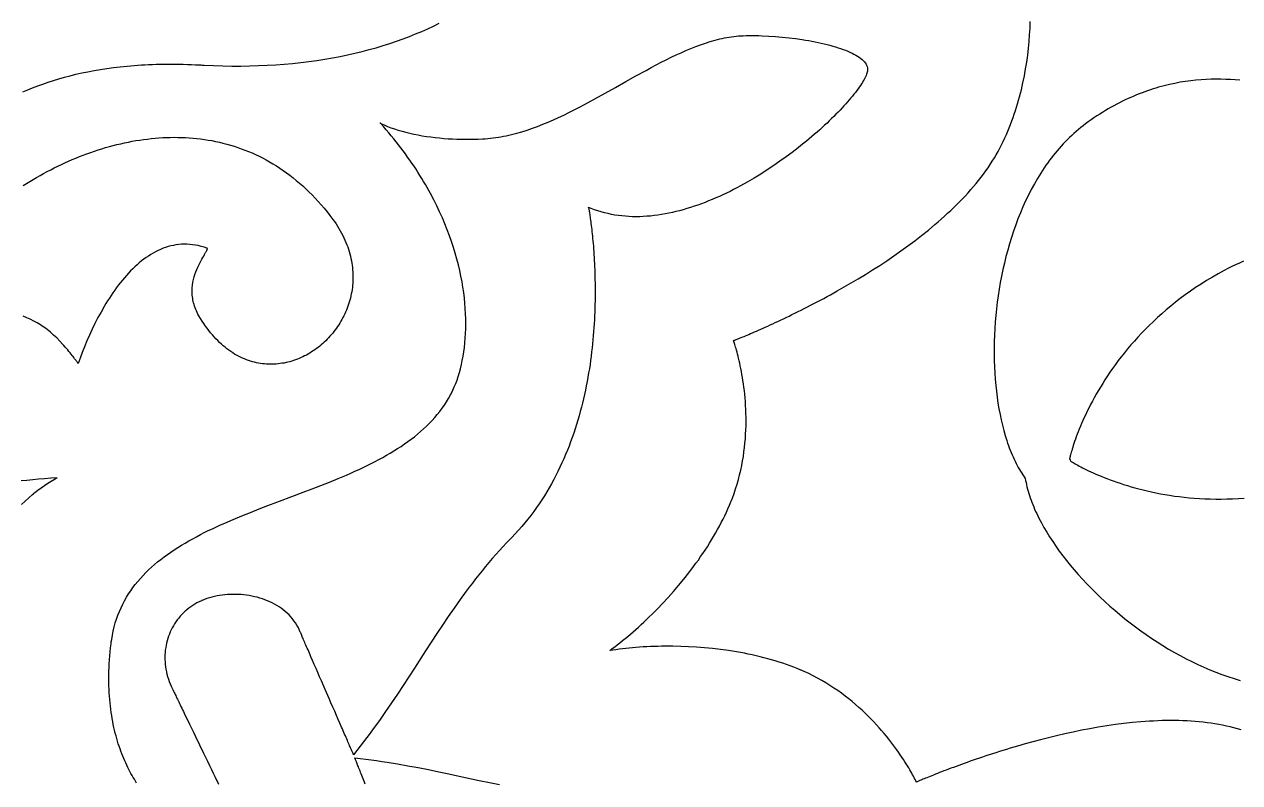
# Model space of a CAD drawing. Extents: x -555 to 555, y -555 to 555.
# Drawn here: x 199.1 to 362.2, y 97.3 to 199.1 of the extents above; entities that cross this region are included whole.
import ezdxf

# ---------------------------------------------------------------- set-up
doc = ezdxf.new("R2010")
doc.units = 0
doc.layers.add('PLAN_1', color=18, linetype='CONTINUOUS')

msp = doc.modelspace()

# ---------------------------------------------------------------- linework, layer by layer
at = {"layer": 'PLAN_1'}
for points in [[(198.91, 190.03), (199.56, 190.3), (200.22, 190.57), (200.9, 190.83), (201.59, 191.08), (202.29, 191.32), (203.01, 191.55), (203.74, 191.78), (204.49, 191.99), (205.26, 192.19), (206.04, 192.39), (206.84, 192.57), (207.65, 192.74), (208.48, 192.9), (209.33, 193.04), (210.2, 193.18), (211.09, 193.3), (211.99, 193.4), (212.91, 193.5), (213.38, 193.54), (213.85, 193.58), (214.33, 193.61), (214.81, 193.64), (215.3, 193.67), (215.79, 193.7), (216.29, 193.72), (216.79, 193.73), (217.29, 193.74), (217.81, 193.75), (218.32, 193.76), (218.85, 193.76), (219.37, 193.75), (219.91, 193.75), (220.44, 193.73), (220.99, 193.72), (221.53, 193.7), (222.09, 193.67), (222.65, 193.65), (222.79, 193.64), (222.95, 193.63), (223.26, 193.61), (224.51, 193.56), (225.75, 193.52), (226.97, 193.5), (228.17, 193.5), (229.37, 193.52), (230.54, 193.56), (231.71, 193.61), (232.85, 193.68), (233.98, 193.76), (235.1, 193.86), (236.2, 193.98), (237.29, 194.11), (238.36, 194.26), (239.42, 194.42), (240.46, 194.6), (241.48, 194.79), (242.49, 195), (243.48, 195.22), (244.45, 195.45), (245.41, 195.7), (246.35, 195.96), (247.27, 196.24), (248.18, 196.53), (249.07, 196.83), (249.94, 197.14), (250.79, 197.46), (251.63, 197.8), (252.45, 198.15), (253.25, 198.5), (254.03, 198.87), (254.79, 199.26)], [(362.42, 104.35), (361.93, 104.49), (361.44, 104.63), (360.94, 104.76), (360.44, 104.87), (359.93, 104.98), (359.42, 105.08), (358.9, 105.17), (358.38, 105.25), (357.85, 105.32), (357.32, 105.39), (356.79, 105.44), (356.25, 105.49), (355.7, 105.53), (355.16, 105.56), (354.61, 105.59), (354.05, 105.6), (353.5, 105.61), (352.94, 105.61), (352.38, 105.61), (351.82, 105.6), (351.25, 105.58), (350.68, 105.55), (350.11, 105.52), (349.54, 105.48), (348.97, 105.44), (347.83, 105.34), (346.68, 105.21), (345.54, 105.06), (344.39, 104.9), (343.25, 104.71), (342.12, 104.51), (340.99, 104.3), (339.87, 104.07), (338.76, 103.83), (337.66, 103.57), (336.57, 103.31), (335.5, 103.04), (334.45, 102.76), (333.42, 102.47), (332.41, 102.18), (331.91, 102.04), (331.42, 101.89), (330.93, 101.74), (330.45, 101.6), (329.98, 101.45), (329.51, 101.3), (329.05, 101.15), (328.6, 101.01), (328.16, 100.86), (327.72, 100.71), (327.29, 100.57), (326.87, 100.43), (326.46, 100.28), (326.05, 100.14), (325.65, 100), (325.27, 99.86), (324.89, 99.73), (324.52, 99.59), (324.16, 99.46), (323.81, 99.33), (323.47, 99.21), (323.14, 99.08), (322.82, 98.96), (322.51, 98.84), (322.22, 98.73), (321.93, 98.62), (321.65, 98.51), (321.39, 98.4), (321.14, 98.3), (320.9, 98.21), (320.67, 98.11), (320.45, 98.03), (320.25, 97.94), (320.06, 97.86), (319.88, 97.79), (319.72, 97.72), (319.57, 97.66), (319.43, 97.6), (319.31, 97.55), (319.2, 97.5), (319.1, 97.46), (319.02, 97.42), (318.96, 97.4), (318.9, 97.37), (318.87, 97.36), (318.85, 97.35), (318.84, 97.35), (318.84, 97.35), (318.84, 97.36), (318.83, 97.38), (318.82, 97.4), (318.81, 97.42), (318.79, 97.46), (318.77, 97.49), (318.75, 97.54), (318.73, 97.59), (318.67, 97.7), (318.6, 97.83), (318.52, 97.98), (318.43, 98.15), (318.33, 98.34), (318.22, 98.54), (318.09, 98.76), (317.96, 99), (317.81, 99.25), (317.65, 99.51), (317.48, 99.79), (317.3, 100.08), (317.1, 100.38), (316.89, 100.69), (316.68, 101.02), (316.45, 101.35), (316.2, 101.69), (315.95, 102.04), (315.68, 102.4), (315.41, 102.76), (315.12, 103.13), (314.81, 103.51), (314.5, 103.89), (314.17, 104.27), (313.83, 104.65), (313.48, 105.04), (313.12, 105.43), (312.74, 105.83), (312.35, 106.22), (311.95, 106.61), (311.54, 107), (311.11, 107.38), (310.67, 107.77), (310.22, 108.15), (309.75, 108.53), (309.28, 108.9), (308.79, 109.27), (308.28, 109.63), (307.77, 109.98), (307.24, 110.32), (306.69, 110.66), (306.14, 110.99), (305.57, 111.3), (304.99, 111.61), (304.39, 111.91), (303.78, 112.19), (303.47, 112.33), (303.43, 112.34), (303.42, 112.35), (303.41, 112.36), (303.38, 112.37), (303.32, 112.39), (302.85, 112.59), (302.37, 112.78), (301.89, 112.96), (301.4, 113.14), (300.9, 113.3), (300.41, 113.47), (299.9, 113.62), (299.4, 113.77), (298.88, 113.91), (298.37, 114.05), (297.85, 114.18), (297.33, 114.3), (296.8, 114.42), (296.28, 114.53), (295.75, 114.64), (295.21, 114.74), (294.68, 114.83), (294.15, 114.92), (293.61, 115), (292.54, 115.15), (291.46, 115.27), (290.39, 115.38), (289.32, 115.46), (288.26, 115.52), (287.21, 115.56), (286.16, 115.59), (285.65, 115.59), (285.14, 115.59), (284.63, 115.58), (284.12, 115.57), (283.62, 115.56), (283.13, 115.54), (282.64, 115.52), (282.15, 115.49), (281.68, 115.46), (281.2, 115.43), (280.74, 115.39), (280.28, 115.34), (279.82, 115.3), (279.38, 115.25), (278.94, 115.19), (278.51, 115.13), (278.09, 115.07), (277.67, 115.02), (278.01, 115.27), (278.35, 115.53), (278.69, 115.79), (279.04, 116.06), (279.39, 116.34), (279.75, 116.63), (280.1, 116.92), (280.46, 117.22), (280.82, 117.53), (281.18, 117.85), (281.54, 118.17), (281.9, 118.5), (282.27, 118.84), (282.63, 119.18), (282.99, 119.53), (283.36, 119.89), (283.72, 120.25), (284.08, 120.62), (284.8, 121.37), (285.52, 122.14), (286.22, 122.94), (286.92, 123.75), (287.61, 124.58), (288.28, 125.43), (288.93, 126.3), (289.25, 126.73), (289.57, 127.17), (289.88, 127.62), (290.19, 128.06), (290.49, 128.51), (290.78, 128.96), (291.07, 129.42), (291.35, 129.87), (291.62, 130.33), (291.89, 130.79), (292.15, 131.26), (292.41, 131.72), (292.65, 132.19), (292.89, 132.65), (293.12, 133.12), (293.34, 133.59), (293.55, 134.06), (293.76, 134.53), (293.95, 135), (293.98, 135.06), (293.99, 135.09), (293.99, 135.1), (294, 135.12), (294.01, 135.16), (294.14, 135.48), (294.37, 136.11), (294.58, 136.74), (294.77, 137.37), (294.95, 137.99), (295.11, 138.62), (295.26, 139.24), (295.39, 139.86), (295.51, 140.47), (295.61, 141.08), (295.69, 141.69), (295.77, 142.29), (295.83, 142.88), (295.88, 143.47), (295.92, 144.06), (295.95, 144.63), (295.97, 145.2), (295.97, 145.76), (295.97, 146.31), (295.96, 146.85), (295.94, 147.39), (295.92, 147.91), (295.88, 148.42), (295.84, 148.93), (295.8, 149.42), (295.75, 149.9), (295.69, 150.36), (295.63, 150.82), (295.56, 151.26), (295.5, 151.68), (295.43, 152.1), (295.35, 152.5), (295.28, 152.88), (295.2, 153.24), (295.13, 153.6), (295.05, 153.93), (294.98, 154.25), (294.9, 154.55), (294.83, 154.83), (294.76, 155.09), (294.69, 155.33), (294.63, 155.56), (294.57, 155.76), (294.51, 155.95), (294.46, 156.11), (294.42, 156.25), (294.38, 156.37), (294.36, 156.42), (294.34, 156.47), (294.33, 156.51), (294.32, 156.54), (294.31, 156.57), (294.3, 156.59), (294.3, 156.61), (294.29, 156.62), (294.29, 156.62), (294.3, 156.62), (294.32, 156.63), (294.35, 156.65), (294.4, 156.67), (294.47, 156.69), (294.55, 156.73), (294.65, 156.76), (294.76, 156.81), (294.88, 156.86), (295.02, 156.91), (295.17, 156.98), (295.34, 157.04), (295.52, 157.12), (295.71, 157.2), (295.91, 157.28), (296.12, 157.37), (296.35, 157.47), (296.59, 157.57), (296.84, 157.68), (297.1, 157.79), (297.37, 157.91), (297.65, 158.03), (297.94, 158.16), (298.25, 158.29), (298.56, 158.43), (298.88, 158.58), (299.21, 158.73), (299.55, 158.89), (299.89, 159.05), (300.25, 159.21), (300.61, 159.38), (300.98, 159.56), (301.36, 159.74), (301.75, 159.93), (302.14, 160.12), (302.54, 160.32), (302.95, 160.52), (303.36, 160.72), (303.78, 160.93), (304.2, 161.15), (304.63, 161.37), (305.07, 161.6), (305.51, 161.83), (305.95, 162.06), (306.4, 162.3), (306.85, 162.54), (307.3, 162.79), (308.22, 163.3), (309.15, 163.83), (310.1, 164.38), (311.04, 164.94), (312, 165.52), (312.95, 166.12), (313.91, 166.73), (314.86, 167.36), (315.81, 168.01), (316.76, 168.67), (317.7, 169.35), (318.62, 170.04), (319.54, 170.75), (320.44, 171.47), (321.32, 172.2), (321.75, 172.58), (322.18, 172.95), (322.61, 173.33), (323.03, 173.72), (323.44, 174.1), (323.85, 174.49), (324.25, 174.89), (324.64, 175.28), (325.03, 175.68), (325.41, 176.08), (325.78, 176.49), (326.14, 176.9), (326.5, 177.31), (326.85, 177.73), (327.19, 178.15), (327.52, 178.57), (327.84, 178.99), (328.15, 179.42), (328.45, 179.85), (328.74, 180.28), (329.03, 180.71), (329.3, 181.15), (329.56, 181.59), (329.81, 182.04), (330.05, 182.48), (330.28, 182.93), (330.5, 183.38), (330.71, 183.84), (330.91, 184.29), (331.11, 184.75), (331.3, 185.2), (331.48, 185.66), (331.66, 186.12), (331.82, 186.59), (331.98, 187.05), (332.14, 187.51), (332.29, 187.98), (332.43, 188.44), (332.56, 188.91), (332.69, 189.37), (332.81, 189.84), (332.93, 190.31), (333.04, 190.78), (333.14, 191.24), (333.33, 192.17), (333.5, 193.11), (333.65, 194.03), (333.78, 194.96), (333.88, 195.88), (333.97, 196.79), (334.04, 197.7), (334.09, 198.59), (334.13, 199.48)], [(214.18, 97.22), (213.87, 97.72), (213.72, 97.97), (213.57, 98.23), (213.42, 98.5), (213.28, 98.77), (213.13, 99.05), (212.99, 99.33), (212.85, 99.62), (212.71, 99.92), (212.58, 100.22), (212.45, 100.53), (212.32, 100.84), (212.19, 101.16), (212.07, 101.49), (211.95, 101.82), (211.83, 102.16), (211.72, 102.5), (211.61, 102.85), (211.51, 103.21), (211.41, 103.57), (211.31, 103.94), (211.22, 104.32), (211.13, 104.7), (211.05, 105.09), (210.97, 105.48), (210.89, 105.88), (210.83, 106.29), (210.76, 106.71), (210.71, 107.13), (210.65, 107.56), (210.61, 108), (210.57, 108.44), (210.53, 108.89), (210.5, 109.34), (210.48, 109.81), (210.46, 110.28), (210.45, 110.75), (210.45, 111.24), (210.45, 111.73), (210.46, 112.23), (210.48, 112.73), (210.51, 113.25), (210.54, 113.77), (210.58, 114.3), (210.63, 114.83), (210.69, 115.37), (210.75, 115.92), (210.78, 116.2), (210.83, 116.5), (210.92, 117.07), (211.03, 117.63), (211.17, 118.18), (211.31, 118.72), (211.48, 119.24), (211.66, 119.76), (211.86, 120.26), (212.08, 120.75), (212.31, 121.23), (212.55, 121.7), (212.81, 122.16), (213.09, 122.61), (213.38, 123.04), (213.68, 123.47), (214, 123.89), (214.33, 124.3), (214.68, 124.7), (215.04, 125.09), (215.4, 125.47), (215.79, 125.84), (216.18, 126.21), (216.58, 126.56), (217, 126.91), (217.43, 127.25), (217.86, 127.59), (218.31, 127.92), (218.77, 128.24), (219.23, 128.55), (219.71, 128.86), (220.19, 129.16), (220.69, 129.45), (221.19, 129.74), (221.7, 130.03), (222.21, 130.3), (222.73, 130.58), (223.26, 130.85), (223.8, 131.11), (224.34, 131.37), (224.89, 131.63), (225.44, 131.88), (226, 132.13), (227.13, 132.62), (228.28, 133.09), (229.44, 133.56), (230.61, 134.02), (231.79, 134.47), (232.98, 134.92), (235.36, 135.81), (236.55, 136.26), (237.73, 136.71), (238.91, 137.16), (240.07, 137.63), (241.22, 138.1), (242.36, 138.58), (242.92, 138.83), (243.48, 139.08), (244.03, 139.33), (244.58, 139.59), (245.12, 139.85), (245.65, 140.12), (246.18, 140.39), (246.7, 140.66), (247.22, 140.94), (247.72, 141.23), (248.22, 141.52), (248.71, 141.82), (249.19, 142.12), (249.67, 142.43), (250.13, 142.75), (250.59, 143.07), (251.03, 143.4), (251.47, 143.73), (251.89, 144.08), (252.3, 144.43), (252.7, 144.79), (253.09, 145.16), (253.47, 145.53), (253.84, 145.92), (254.19, 146.31), (254.53, 146.71), (254.86, 147.13), (255.18, 147.55), (255.48, 147.98), (255.76, 148.42), (256.04, 148.87), (256.29, 149.33), (256.42, 149.57), (256.48, 149.69), (256.49, 149.71), (256.5, 149.73), (256.51, 149.75), (256.61, 149.97), (256.81, 150.41), (257, 150.86), (257.18, 151.34), (257.34, 151.83), (257.5, 152.34), (257.64, 152.86), (257.77, 153.4), (257.89, 153.96), (258, 154.53), (258.09, 155.11), (258.17, 155.71), (258.24, 156.32), (258.29, 156.94), (258.33, 157.58), (258.35, 158.23), (258.36, 158.89), (258.36, 159.56), (258.33, 160.24), (258.29, 160.93), (258.24, 161.64), (258.17, 162.35), (258.08, 163.07), (257.97, 163.8), (257.85, 164.54), (257.71, 165.29), (257.55, 166.04), (257.37, 166.81), (257.17, 167.58), (256.95, 168.35), (256.71, 169.13), (256.46, 169.92), (256.18, 170.71), (255.88, 171.51), (255.56, 172.31), (255.22, 173.11), (254.85, 173.92), (254.47, 174.73), (254.06, 175.54), (253.63, 176.36), (253.41, 176.77), (253.18, 177.18), (252.94, 177.59), (252.7, 178), (252.45, 178.41), (252.2, 178.82), (251.94, 179.23), (251.68, 179.64), (251.41, 180.05), (251.13, 180.46), (250.84, 180.87), (250.55, 181.28), (250.26, 181.69), (249.96, 182.1), (249.65, 182.51), (249.33, 182.92), (249.01, 183.32), (248.68, 183.73), (248.35, 184.14), (248.01, 184.55), (247.66, 184.95), (247.3, 185.36), (246.94, 185.77), (246.9, 185.82), (246.87, 185.84), (246.87, 185.85), (246.87, 185.84), (246.87, 185.84), (246.9, 185.83), (246.95, 185.8), (247.39, 185.6), (247.84, 185.4), (248.31, 185.22), (248.8, 185.05), (249.29, 184.89), (249.8, 184.74), (250.33, 184.6), (250.86, 184.47), (251.4, 184.35), (251.95, 184.24), (252.51, 184.14), (253.08, 184.05), (253.65, 183.97), (254.23, 183.9), (254.81, 183.84), (255.39, 183.78), (255.98, 183.74), (256.56, 183.71), (257.15, 183.68), (257.73, 183.67), (258.32, 183.66), (258.9, 183.66), (259.47, 183.67), (260.04, 183.69), (260.61, 183.72), (260.75, 183.72), (260.82, 183.73), (260.82, 183.73), (260.84, 183.73), (260.88, 183.73), (260.97, 183.74), (261.32, 183.76), (261.67, 183.8), (262.02, 183.84), (262.38, 183.89), (262.73, 183.94), (263.08, 184), (263.43, 184.06), (263.78, 184.13), (264.48, 184.29), (265.19, 184.48), (265.89, 184.68), (266.59, 184.9), (267.3, 185.14), (268, 185.4), (268.7, 185.67), (269.41, 185.96), (270.11, 186.27), (270.81, 186.58), (271.51, 186.91), (272.21, 187.25), (272.91, 187.6), (273.61, 187.96), (274.31, 188.33), (275.7, 189.08), (277.08, 189.85), (278.46, 190.63), (279.84, 191.4), (281.2, 192.17), (282.56, 192.92), (283.24, 193.29), (283.92, 193.65), (284.59, 194), (285.26, 194.34), (285.92, 194.67), (286.59, 194.99), (287.25, 195.29), (287.91, 195.58), (288.57, 195.86), (289.22, 196.12), (289.87, 196.36), (290.52, 196.58), (291.17, 196.79), (291.81, 196.97), (292.45, 197.13), (292.76, 197.2), (293.08, 197.27), (293.4, 197.33), (293.71, 197.38), (294.03, 197.43), (294.34, 197.47), (294.65, 197.51), (294.96, 197.54), (295.27, 197.56), (295.58, 197.57), (296, 197.58), (296.42, 197.59), (296.84, 197.59), (297.27, 197.59), (297.71, 197.58), (298.15, 197.57), (299.04, 197.53), (299.94, 197.47), (300.84, 197.39), (301.74, 197.3), (302.63, 197.19), (303.52, 197.06), (303.95, 196.99), (304.39, 196.91), (304.81, 196.84), (305.23, 196.75), (305.65, 196.67), (306.06, 196.58), (306.46, 196.48), (306.85, 196.39), (307.23, 196.29), (307.61, 196.18), (307.97, 196.07), (308.33, 195.96), (308.67, 195.85), (309, 195.73), (309.32, 195.61), (309.63, 195.48), (309.92, 195.36), (310.2, 195.23), (310.46, 195.09), (310.71, 194.96), (310.95, 194.82), (311.16, 194.67), (311.36, 194.53), (311.54, 194.38), (311.71, 194.23), (311.85, 194.07), (311.98, 193.92), (312.08, 193.76), (312.16, 193.6), (312.23, 193.44), (312.27, 193.27), (312.29, 193.1), (312.29, 193.02), (312.28, 192.93), (312.28, 192.88), (312.27, 192.82), (312.24, 192.68), (312.2, 192.54), (312.14, 192.39), (312.08, 192.22), (312, 192.05), (311.92, 191.88), (311.82, 191.69), (311.71, 191.5), (311.59, 191.3), (311.46, 191.09), (311.32, 190.88), (311.17, 190.66), (311, 190.43), (310.83, 190.2), (310.65, 189.96), (310.46, 189.71), (310.26, 189.46), (310.05, 189.21), (309.83, 188.95), (309.6, 188.68), (309.36, 188.42), (309.11, 188.14), (308.86, 187.87), (308.59, 187.59), (308.32, 187.3), (308.04, 187.02), (307.75, 186.73), (307.45, 186.44), (307.15, 186.14), (306.84, 185.84), (306.52, 185.55), (306.19, 185.25), (305.86, 184.94), (305.52, 184.64), (305.17, 184.34), (304.82, 184.03), (304.46, 183.73), (304.09, 183.42), (303.72, 183.12), (303.34, 182.81), (302.95, 182.51), (302.17, 181.9), (301.36, 181.3), (300.53, 180.71), (299.69, 180.12), (298.83, 179.55), (297.94, 178.99), (297.05, 178.44), (296.14, 177.91), (295.22, 177.4), (294.75, 177.15), (294.29, 176.91), (293.82, 176.67), (293.34, 176.44), (292.87, 176.21), (292.39, 175.99), (291.91, 175.78), (291.43, 175.58), (290.95, 175.38), (290.47, 175.19), (289.98, 175), (289.5, 174.83), (289.01, 174.66), (288.52, 174.5), (288.03, 174.35), (287.54, 174.21), (287.05, 174.07), (286.57, 173.95), (286.08, 173.84), (285.59, 173.73), (285.1, 173.64), (284.61, 173.55), (284.12, 173.48), (283.64, 173.41), (283.15, 173.36), (282.66, 173.32), (282.18, 173.29), (281.7, 173.27), (281.22, 173.27), (280.74, 173.27), (280.26, 173.29), (279.79, 173.32), (279.32, 173.37), (278.84, 173.42), (278.38, 173.49), (277.91, 173.58), (277.45, 173.68), (276.99, 173.79), (276.53, 173.92), (276.08, 174.06), (275.63, 174.21), (275.19, 174.38), (274.96, 174.47), (274.85, 174.52), (274.84, 174.53), (274.83, 174.53), (274.83, 174.53), (274.83, 174.53), (274.83, 174.53), (274.83, 174.52), (274.84, 174.49), (274.85, 174.45), (274.86, 174.39), (274.87, 174.32), (274.88, 174.23), (274.9, 174.13), (274.92, 174.01), (274.94, 173.88), (274.97, 173.73), (274.99, 173.57), (275.02, 173.39), (275.04, 173.21), (275.07, 173.01), (275.1, 172.79), (275.13, 172.57), (275.16, 172.33), (275.19, 172.08), (275.23, 171.81), (275.26, 171.54), (275.29, 171.25), (275.32, 170.95), (275.35, 170.64), (275.38, 170.32), (275.42, 169.99), (275.45, 169.65), (275.48, 169.3), (275.5, 168.94), (275.53, 168.57), (275.56, 168.19), (275.58, 167.79), (275.61, 167.4), (275.63, 166.99), (275.65, 166.57), (275.66, 166.14), (275.68, 165.71), (275.69, 165.27), (275.7, 164.82), (275.71, 164.36), (275.72, 163.9), (275.72, 163.42), (275.72, 162.95), (275.72, 162.46), (275.71, 161.97), (275.7, 161.47), (275.69, 160.97), (275.67, 160.46), (275.65, 159.94), (275.62, 159.42), (275.59, 158.9), (275.56, 158.37), (275.52, 157.83), (275.47, 157.29), (275.42, 156.75), (275.37, 156.2), (275.31, 155.65), (275.25, 155.1), (275.18, 154.54), (275.11, 153.98), (275.03, 153.41), (274.94, 152.85), (274.85, 152.28), (274.75, 151.71), (274.64, 151.14), (274.53, 150.56), (274.42, 149.99), (274.29, 149.41), (274.16, 148.83), (274.02, 148.25), (273.88, 147.67), (273.72, 147.09), (273.56, 146.51), (273.39, 145.93), (273.22, 145.36), (273.03, 144.78), (272.84, 144.2), (272.64, 143.62), (272.43, 143.05), (272.22, 142.47), (271.99, 141.9), (271.76, 141.33), (271.51, 140.76), (271.26, 140.2), (271, 139.63), (270.73, 139.07), (270.45, 138.52), (270.16, 137.96), (269.86, 137.41), (269.55, 136.87), (269.23, 136.32), (268.9, 135.78), (268.55, 135.25), (268.2, 134.72), (267.84, 134.2), (267.47, 133.68), (267.08, 133.16), (266.69, 132.66), (266.28, 132.15), (265.86, 131.66), (265.43, 131.17), (264.99, 130.68), (264.53, 130.21), (264.48, 130.15), (264.45, 130.12), (264.44, 130.11), (264.44, 130.11), (264.44, 130.1), (264.4, 130.07), (264.34, 130.01), (263.84, 129.48), (263.34, 128.96), (262.86, 128.43), (262.38, 127.9), (261.91, 127.36), (261.45, 126.82), (261, 126.28), (260.55, 125.73), (260.11, 125.19), (259.68, 124.64), (259.25, 124.08), (258.83, 123.53), (258.42, 122.97), (257.6, 121.85), (256.8, 120.72), (256.01, 119.58), (255.24, 118.44), (254.47, 117.29), (253.72, 116.13), (252.96, 114.97), (251.46, 112.64), (250.7, 111.48), (249.94, 110.31), (249.17, 109.14), (248.39, 107.97), (247.59, 106.81), (246.77, 105.64), (245.94, 104.48), (245.51, 103.9), (245.08, 103.33), (244.65, 102.75), (244.2, 102.18), (243.75, 101.6), (243.29, 101.03), (243.29, 101.04), (243.28, 101.06), (243.27, 101.09), (243.25, 101.14), (243.22, 101.19), (243.19, 101.27), (243.15, 101.35), (243.11, 101.44), (243.07, 101.55), (243.02, 101.66), (242.96, 101.79), (242.9, 101.93), (242.84, 102.07), (242.77, 102.23), (242.7, 102.39), (242.62, 102.57), (242.54, 102.75), (242.46, 102.94), (242.37, 103.14), (242.28, 103.35), (242.19, 103.56), (242.1, 103.78), (242, 104.01), (241.89, 104.25), (241.79, 104.49), (241.68, 104.73), (241.46, 105.24), (241.23, 105.77), (241, 106.31), (240.76, 106.87), (240.51, 107.43), (240.26, 108.01), (240.01, 108.59), (239.5, 109.76), (238.99, 110.93), (238.74, 111.5), (238.5, 112.07), (238.26, 112.62), (238.02, 113.16), (237.8, 113.68), (237.58, 114.18), (237.48, 114.42), (237.37, 114.65), (237.27, 114.88), (237.18, 115.11), (237.08, 115.32), (236.99, 115.53), (236.9, 115.73), (236.82, 115.93), (236.74, 116.11), (236.66, 116.29), (236.59, 116.46), (236.52, 116.62), (236.45, 116.77), (236.39, 116.91), (236.34, 117.04), (236.29, 117.16), (236.24, 117.27), (236.2, 117.37), (236.16, 117.45), (236.13, 117.53), (236.1, 117.59), (236.08, 117.64), (236.06, 117.68), (236.05, 117.7), (236.04, 117.71), (236.04, 117.71), (236.04, 117.71), (236.04, 117.72), (236.03, 117.74), (236, 117.82), (235.84, 118.14), (235.67, 118.44), (235.49, 118.73), (235.29, 119.02), (235.08, 119.29), (234.86, 119.55), (234.63, 119.8), (234.38, 120.04), (234.12, 120.26), (233.85, 120.48), (233.58, 120.69), (233.29, 120.88), (232.99, 121.07), (232.69, 121.24), (232.37, 121.4), (232.05, 121.56), (231.73, 121.7), (231.39, 121.83), (231.06, 121.95), (230.71, 122.06), (230.36, 122.16), (230.01, 122.24), (229.66, 122.32), (229.3, 122.39), (228.94, 122.44), (228.57, 122.49), (228.21, 122.52), (227.85, 122.54), (227.48, 122.56), (227.12, 122.56), (226.75, 122.55), (226.39, 122.53), (226.03, 122.5), (225.68, 122.46), (225.32, 122.41), (224.97, 122.34), (224.63, 122.27), (224.29, 122.19), (223.95, 122.09), (223.62, 121.99), (223.3, 121.87), (222.98, 121.74), (222.9, 121.71), (222.88, 121.7), (222.88, 121.7), (222.57, 121.56), (222.28, 121.41), (221.99, 121.25), (221.71, 121.07), (221.44, 120.89), (221.18, 120.7), (220.93, 120.5), (220.69, 120.29), (220.46, 120.08), (220.24, 119.85), (220.02, 119.62), (219.82, 119.38), (219.63, 119.13), (219.45, 118.88), (219.27, 118.62), (219.11, 118.35), (218.96, 118.07), (218.82, 117.8), (218.69, 117.51), (218.57, 117.22), (218.46, 116.93), (218.36, 116.63), (218.27, 116.33), (218.2, 116.02), (218.13, 115.71), (218.08, 115.4), (218.03, 115.08), (218, 114.76), (217.98, 114.44), (217.98, 114.12), (217.98, 113.8), (217.99, 113.47), (218.02, 113.15), (218.06, 112.82), (218.11, 112.49), (218.18, 112.17), (218.25, 111.84), (218.34, 111.51), (218.44, 111.19), (218.55, 110.86), (218.68, 110.54), (218.82, 110.22), (218.89, 110.06), (218.91, 110.02), (218.92, 110.01), (218.92, 110.01), (218.92, 110.01), (218.92, 110.01), (218.92, 110), (218.94, 109.97), (218.95, 109.94), (218.98, 109.89), (219.01, 109.83), (219.04, 109.76), (219.08, 109.68), (219.13, 109.58), (219.18, 109.48), (219.23, 109.36), (219.29, 109.24), (219.36, 109.1), (219.43, 108.96), (219.5, 108.81), (219.58, 108.64), (219.66, 108.47), (219.75, 108.3), (219.84, 108.11), (219.93, 107.92), (220.03, 107.71), (220.13, 107.51), (220.23, 107.29), (220.34, 107.07), (220.45, 106.84), (220.56, 106.61), (220.8, 106.13), (221.04, 105.63), (221.29, 105.12), (221.54, 104.59), (221.81, 104.04), (222.07, 103.49), (222.61, 102.37), (223.16, 101.25), (223.43, 100.69), (223.7, 100.14), (223.96, 99.59), (224.22, 99.06), (224.47, 98.54), (224.72, 98.03), (224.95, 97.54), (225.07, 97.31), (225.18, 97.08)], [(362.23, 191.58), (361.62, 191.64), (360.99, 191.68), (360.36, 191.71), (359.71, 191.73), (359.06, 191.73), (358.39, 191.72), (357.72, 191.7), (357.04, 191.65), (356.35, 191.59), (355.66, 191.52), (354.96, 191.42), (354.25, 191.31), (353.53, 191.17), (352.81, 191.02), (352.08, 190.84), (351.35, 190.64), (350.98, 190.53), (350.61, 190.42), (350.24, 190.3), (349.87, 190.18), (349.5, 190.04), (349.12, 189.91), (348.75, 189.76), (348.37, 189.61), (348, 189.46), (347.62, 189.29), (347.24, 189.12), (346.87, 188.95), (346.49, 188.76), (346.11, 188.57), (345.73, 188.38), (345.35, 188.17), (344.97, 187.96), (344.58, 187.74), (344.2, 187.52), (343.82, 187.28), (343.44, 187.04), (343.05, 186.8), (342.67, 186.54), (342.29, 186.28), (341.91, 186), (341.52, 185.72), (341.2, 185.48), (340.89, 185.24), (340.58, 184.98), (340.28, 184.72), (339.98, 184.46), (339.68, 184.19), (339.39, 183.91), (339.1, 183.63), (338.82, 183.34), (338.54, 183.05), (338.27, 182.75), (338, 182.44), (337.73, 182.13), (337.47, 181.82), (337.21, 181.5), (336.96, 181.17), (336.71, 180.84), (336.47, 180.51), (336.23, 180.17), (336, 179.83), (335.76, 179.48), (335.54, 179.13), (335.31, 178.77), (335.1, 178.41), (334.67, 177.67), (334.26, 176.93), (333.87, 176.16), (333.5, 175.39), (333.14, 174.6), (332.8, 173.8), (332.47, 172.98), (332.17, 172.16), (331.87, 171.33), (331.6, 170.49), (331.34, 169.64), (331.09, 168.78), (330.86, 167.92), (330.65, 167.05), (330.45, 166.18), (330.27, 165.3), (330.1, 164.43), (329.95, 163.54), (329.82, 162.66), (329.7, 161.78), (329.59, 160.9), (329.5, 160.01), (329.43, 159.13), (329.37, 158.26), (329.32, 157.38), (329.29, 156.52), (329.28, 155.65), (329.28, 154.79), (329.29, 153.94), (329.32, 153.1), (329.36, 152.26), (329.42, 151.44), (329.49, 150.62), (329.58, 149.82), (329.68, 149.02), (329.79, 148.24), (329.92, 147.48), (330.06, 146.72), (330.22, 145.98), (330.39, 145.26), (330.57, 144.56), (330.76, 143.87), (330.97, 143.2), (331.08, 142.87), (331.2, 142.55), (331.31, 142.23), (331.43, 141.91), (331.56, 141.61), (331.68, 141.3), (331.81, 141.01), (331.95, 140.71), (332.08, 140.43), (332.22, 140.15), (332.36, 139.87), (332.51, 139.6), (332.66, 139.34), (332.81, 139.08), (332.97, 138.83), (333.13, 138.59), (333.29, 138.35), (333.45, 138.12), (333.5, 137.84), (333.55, 137.56), (333.61, 137.27), (333.68, 136.99), (333.75, 136.7), (333.84, 136.41), (333.92, 136.11), (334.02, 135.82), (334.12, 135.52), (334.22, 135.22), (334.33, 134.92), (334.45, 134.62), (334.58, 134.31), (334.71, 134.01), (334.84, 133.7), (334.99, 133.4), (335.14, 133.09), (335.29, 132.78), (335.61, 132.16), (335.96, 131.53), (336.33, 130.9), (336.72, 130.27), (337.14, 129.64), (337.57, 129.01), (338.02, 128.37), (338.49, 127.74), (338.98, 127.11), (339.49, 126.48), (340.02, 125.85), (340.56, 125.23), (341.12, 124.61), (341.7, 123.99), (342.29, 123.38), (342.9, 122.77), (343.52, 122.17), (344.15, 121.58), (344.8, 120.99), (345.47, 120.42), (346.14, 119.85), (346.83, 119.29), (347.53, 118.74), (348.24, 118.2), (348.96, 117.67), (349.68, 117.15), (350.42, 116.65), (351.17, 116.16), (351.93, 115.68), (352.69, 115.22), (353.46, 114.77), (354.24, 114.34), (355.03, 113.92), (355.82, 113.52), (356.61, 113.14), (357.41, 112.78), (358.22, 112.43), (359.02, 112.11), (359.84, 111.8), (360.65, 111.52), (361.47, 111.25), (362.28, 111.01)], [(198.94, 177.45), (199.39, 177.73), (199.84, 178.01), (200.3, 178.28), (200.76, 178.55), (201.23, 178.82), (201.7, 179.08), (202.17, 179.33), (202.64, 179.58), (203.12, 179.82), (203.6, 180.05), (204.08, 180.28), (204.56, 180.51), (205.05, 180.72), (205.54, 180.93), (206.03, 181.14), (206.52, 181.34), (207.02, 181.53), (207.51, 181.72), (208.01, 181.89), (208.51, 182.07), (209.01, 182.23), (209.52, 182.39), (210.02, 182.54), (210.53, 182.68), (211.03, 182.82), (211.54, 182.95), (212.05, 183.07), (212.56, 183.18), (213.07, 183.29), (213.58, 183.39), (214.09, 183.48), (214.6, 183.56), (215.12, 183.63), (215.63, 183.7), (216.14, 183.76), (216.65, 183.81), (217.17, 183.85), (217.68, 183.88), (218.19, 183.9), (218.7, 183.92), (219.21, 183.93), (219.72, 183.92), (220.23, 183.91), (220.74, 183.89), (221.25, 183.86), (221.76, 183.82), (222.27, 183.77), (222.77, 183.71), (223.28, 183.64), (223.78, 183.56), (224.28, 183.48), (224.78, 183.38), (225.28, 183.27), (225.77, 183.15), (226.27, 183.02), (226.76, 182.88), (227.25, 182.73), (227.74, 182.57), (228.22, 182.4), (228.71, 182.22), (229.19, 182.03), (229.67, 181.83), (230.14, 181.61), (230.62, 181.39), (231.09, 181.15), (231.55, 180.9), (232.02, 180.65), (232.48, 180.37), (232.94, 180.09), (233.39, 179.8), (233.84, 179.49), (234.29, 179.17), (234.73, 178.85), (235.17, 178.5), (235.61, 178.15), (236.04, 177.78), (236.47, 177.4), (236.89, 177.01), (237.31, 176.61), (237.73, 176.19), (238.14, 175.76), (238.55, 175.32), (238.95, 174.87), (239.34, 174.4), (239.74, 173.92), (240.12, 173.42), (240.51, 172.91), (240.73, 172.61), (240.94, 172.3), (241.14, 171.99), (241.33, 171.68), (241.51, 171.37), (241.68, 171.06), (241.84, 170.75), (241.99, 170.44), (242.14, 170.13), (242.27, 169.82), (242.39, 169.51), (242.51, 169.2), (242.61, 168.89), (242.71, 168.58), (242.8, 168.27), (242.88, 167.96), (242.95, 167.66), (243.01, 167.35), (243.06, 167.04), (243.11, 166.74), (243.14, 166.43), (243.17, 166.13), (243.19, 165.83), (243.21, 165.53), (243.21, 165.23), (243.21, 164.93), (243.2, 164.64), (243.18, 164.34), (243.16, 164.05), (243.13, 163.76), (243.09, 163.47), (243.04, 163.19), (242.99, 162.9), (242.93, 162.62), (242.87, 162.34), (242.79, 162.07), (242.71, 161.79), (242.63, 161.52), (242.54, 161.25), (242.44, 160.99), (242.33, 160.73), (242.23, 160.47), (242.11, 160.21), (241.99, 159.96), (241.86, 159.71), (241.73, 159.46), (241.59, 159.22), (241.45, 158.98), (241.3, 158.74), (241.15, 158.51), (240.99, 158.28), (240.83, 158.06), (240.66, 157.84), (240.49, 157.62), (240.31, 157.41), (240.13, 157.21), (239.94, 157), (239.75, 156.81), (239.56, 156.61), (239.36, 156.42), (239.16, 156.24), (238.96, 156.06), (238.75, 155.89), (238.54, 155.72), (238.32, 155.56), (238.1, 155.4), (237.88, 155.25), (237.65, 155.1), (237.42, 154.96), (237.19, 154.82), (236.96, 154.69), (236.72, 154.57), (236.48, 154.45), (236.24, 154.34), (236, 154.23), (235.75, 154.13), (235.5, 154.04), (235.25, 153.95), (235, 153.87), (234.75, 153.8), (234.49, 153.73), (234.23, 153.67), (233.97, 153.62), (233.71, 153.58), (233.45, 153.54), (233.19, 153.51), (232.92, 153.48), (232.66, 153.46), (232.39, 153.46), (232.13, 153.45), (231.86, 153.46), (231.59, 153.47), (231.33, 153.5), (231.06, 153.53), (230.79, 153.56), (230.52, 153.61), (230.25, 153.66), (229.98, 153.73), (229.72, 153.8), (229.45, 153.88), (229.18, 153.96), (228.91, 154.06), (228.65, 154.17), (228.38, 154.28), (228.12, 154.41), (227.86, 154.54), (227.59, 154.68), (227.33, 154.83), (227.07, 154.99), (226.82, 155.16), (226.56, 155.34), (226.3, 155.53), (226.05, 155.73), (225.8, 155.94), (225.55, 156.16), (225.3, 156.39), (225.06, 156.63), (224.81, 156.88), (224.57, 157.14), (224.34, 157.41), (224.1, 157.69), (223.87, 157.98), (223.64, 158.28), (223.41, 158.59), (223.19, 158.92), (222.97, 159.25), (222.75, 159.6), (222.54, 159.96), (222.41, 160.17), (222.3, 160.39), (222.2, 160.61), (222.11, 160.82), (222.02, 161.04), (221.95, 161.25), (221.88, 161.46), (221.82, 161.68), (221.77, 161.89), (221.73, 162.09), (221.7, 162.3), (221.67, 162.51), (221.65, 162.71), (221.64, 162.91), (221.63, 163.11), (221.63, 163.31), (221.64, 163.51), (221.65, 163.7), (221.69, 164.09), (221.74, 164.46), (221.82, 164.82), (221.91, 165.18), (222.01, 165.52), (222.13, 165.85), (222.25, 166.17), (222.38, 166.47), (222.52, 166.77), (222.65, 167.04), (222.79, 167.31), (222.92, 167.55), (223.05, 167.78), (223.18, 167.99), (223.29, 168.19), (223.39, 168.37), (223.44, 168.45), (223.48, 168.52), (223.52, 168.59), (223.56, 168.66), (223.59, 168.72), (223.61, 168.78), (223.63, 168.83), (223.65, 168.88), (223.66, 168.92), (223.67, 168.95), (223.67, 168.98), (223.66, 169), (223.64, 169.02), (223.62, 169.03), (223.23, 169.17), (222.83, 169.28), (222.44, 169.38), (222.06, 169.45), (221.68, 169.51), (221.3, 169.55), (220.92, 169.57), (220.55, 169.57), (220.19, 169.56), (219.82, 169.53), (219.46, 169.48), (219.11, 169.42), (218.75, 169.34), (218.41, 169.25), (218.06, 169.14), (217.72, 169.02), (217.38, 168.88), (217.05, 168.73), (216.72, 168.56), (216.4, 168.39), (216.07, 168.2), (215.76, 167.99), (215.44, 167.78), (215.13, 167.55), (214.83, 167.32), (214.53, 167.07), (214.23, 166.81), (213.94, 166.55), (213.65, 166.27), (213.37, 165.98), (213.09, 165.69), (212.81, 165.39), (212.54, 165.07), (212.27, 164.76), (212.01, 164.43), (211.75, 164.1), (211.49, 163.76), (211.24, 163.41), (211, 163.06), (210.76, 162.7), (210.52, 162.34), (210.29, 161.98), (210.06, 161.61), (209.84, 161.23), (209.4, 160.47), (208.99, 159.71), (208.59, 158.93), (208.21, 158.15), (207.85, 157.37), (207.51, 156.59), (207.19, 155.81), (206.89, 155.04), (206.61, 154.28), (206.47, 153.91), (206.34, 153.54), (206.34, 153.55), (206.32, 153.58), (206.29, 153.62), (206.24, 153.68), (206.19, 153.76), (206.12, 153.85), (206.05, 153.96), (205.96, 154.07), (205.86, 154.2), (205.75, 154.34), (205.64, 154.49), (205.51, 154.65), (205.38, 154.82), (205.24, 155), (205.09, 155.18), (204.93, 155.37), (204.77, 155.56), (204.6, 155.76), (204.42, 155.96), (204.24, 156.16), (203.86, 156.57), (203.46, 156.98), (203.04, 157.37), (202.61, 157.75), (202.39, 157.94), (202.17, 158.11), (201.95, 158.28), (201.73, 158.44), (201.5, 158.59), (201.28, 158.74), (201.05, 158.88), (200.83, 159.01), (200.37, 159.26), (199.91, 159.49), (199.44, 159.7), (198.97, 159.89)], [(362.76, 167.28), (362.22, 167.05), (361.69, 166.81), (361.17, 166.56), (360.66, 166.3), (360.15, 166.04), (359.34, 165.59), (358.56, 165.14), (357.79, 164.68), (357.05, 164.21), (356.32, 163.74), (355.62, 163.25), (354.93, 162.77), (354.26, 162.27), (353.61, 161.77), (352.98, 161.26), (352.37, 160.75), (351.77, 160.24), (351.2, 159.72), (350.64, 159.2), (350.09, 158.67), (349.57, 158.15), (349.06, 157.62), (348.56, 157.09), (348.09, 156.56), (347.63, 156.04), (347.18, 155.51), (346.75, 154.98), (346.34, 154.46), (345.94, 153.94), (345.55, 153.42), (345.18, 152.9), (344.82, 152.39), (344.48, 151.88), (344.15, 151.38), (343.84, 150.88), (343.54, 150.39), (343.25, 149.9), (342.97, 149.42), (342.71, 148.95), (342.46, 148.48), (342.22, 148.03), (341.99, 147.58), (341.77, 147.14), (341.57, 146.72), (341.37, 146.3), (341.19, 145.89), (341.02, 145.5), (340.86, 145.12), (340.7, 144.75), (340.56, 144.39), (340.43, 144.05), (340.3, 143.72), (340.19, 143.4), (340.08, 143.1), (339.99, 142.82), (339.9, 142.55), (339.82, 142.3), (339.74, 142.06), (339.68, 141.85), (339.62, 141.65), (339.57, 141.47), (339.53, 141.31), (339.49, 141.17), (339.46, 141.05), (339.43, 140.95), (339.42, 140.87), (339.4, 140.81), (339.4, 140.78), (339.39, 140.77), (339.46, 140.61), (339.53, 140.45), (339.53, 140.44), (339.56, 140.42), (339.61, 140.39), (339.68, 140.35), (339.77, 140.3), (339.88, 140.24), (340, 140.16), (340.15, 140.08), (340.31, 139.99), (340.49, 139.89), (340.69, 139.78), (340.91, 139.67), (341.14, 139.55), (341.39, 139.42), (341.66, 139.29), (341.95, 139.15), (342.25, 139.01), (342.57, 138.86), (342.91, 138.71), (343.26, 138.56), (343.63, 138.41), (344.02, 138.25), (344.42, 138.1), (344.84, 137.94), (345.27, 137.78), (345.72, 137.62), (346.18, 137.47), (346.65, 137.31), (347.15, 137.16), (347.65, 137.01), (348.17, 136.86), (348.71, 136.72), (349.26, 136.58), (349.82, 136.44), (350.39, 136.31), (350.98, 136.19), (351.58, 136.07), (352.2, 135.96), (352.82, 135.86), (353.46, 135.76), (354.12, 135.68), (354.78, 135.6), (355.46, 135.53), (356.14, 135.47), (356.84, 135.43), (357.55, 135.39), (358.28, 135.37), (359.01, 135.35), (359.75, 135.35), (360.51, 135.37), (361.27, 135.4), (362.05, 135.44), (362.83, 135.49)], [(198.74, 134.63), (199.21, 135.08), (199.69, 135.52), (200.19, 135.96), (200.32, 136.07), (200.35, 136.09), (200.36, 136.1), (200.36, 136.1), (200.36, 136.1), (200.37, 136.11), (200.4, 136.13), (200.5, 136.22), (200.93, 136.56), (201.36, 136.88), (201.8, 137.18), (202.25, 137.47), (202.7, 137.75), (203.25, 138.06), (203.5, 138.19), (202.66, 138.14), (201.83, 138.08), (201.02, 138.01), (200.23, 137.94), (199.44, 137.86), (198.67, 137.78)], [(244.85, 97.09), (244.76, 97.33), (244.67, 97.57), (244.57, 97.8), (244.49, 98.02), (244.4, 98.24), (244.32, 98.45), (244.24, 98.65), (244.16, 98.85), (244.09, 99.03), (244.02, 99.21), (243.95, 99.38), (243.89, 99.54), (243.83, 99.68), (243.78, 99.82), (243.73, 99.95), (243.68, 100.07), (243.64, 100.18), (243.6, 100.27), (243.57, 100.36), (243.54, 100.43), (243.51, 100.49), (243.5, 100.53), (243.48, 100.57), (243.47, 100.59), (243.47, 100.59), (244.2, 100.51), (244.93, 100.43), (245.65, 100.33), (246.36, 100.24), (247.08, 100.13), (247.79, 100.03), (249.2, 99.79), (250.6, 99.55), (251.98, 99.29), (253.36, 99.02), (254.73, 98.74), (256.1, 98.45), (257.46, 98.16), (260.17, 97.58), (261.52, 97.29), (262.87, 97.01)]]:
    msp.add_lwpolyline(points, dxfattribs=at)

doc.saveas('drawing.dxf')
